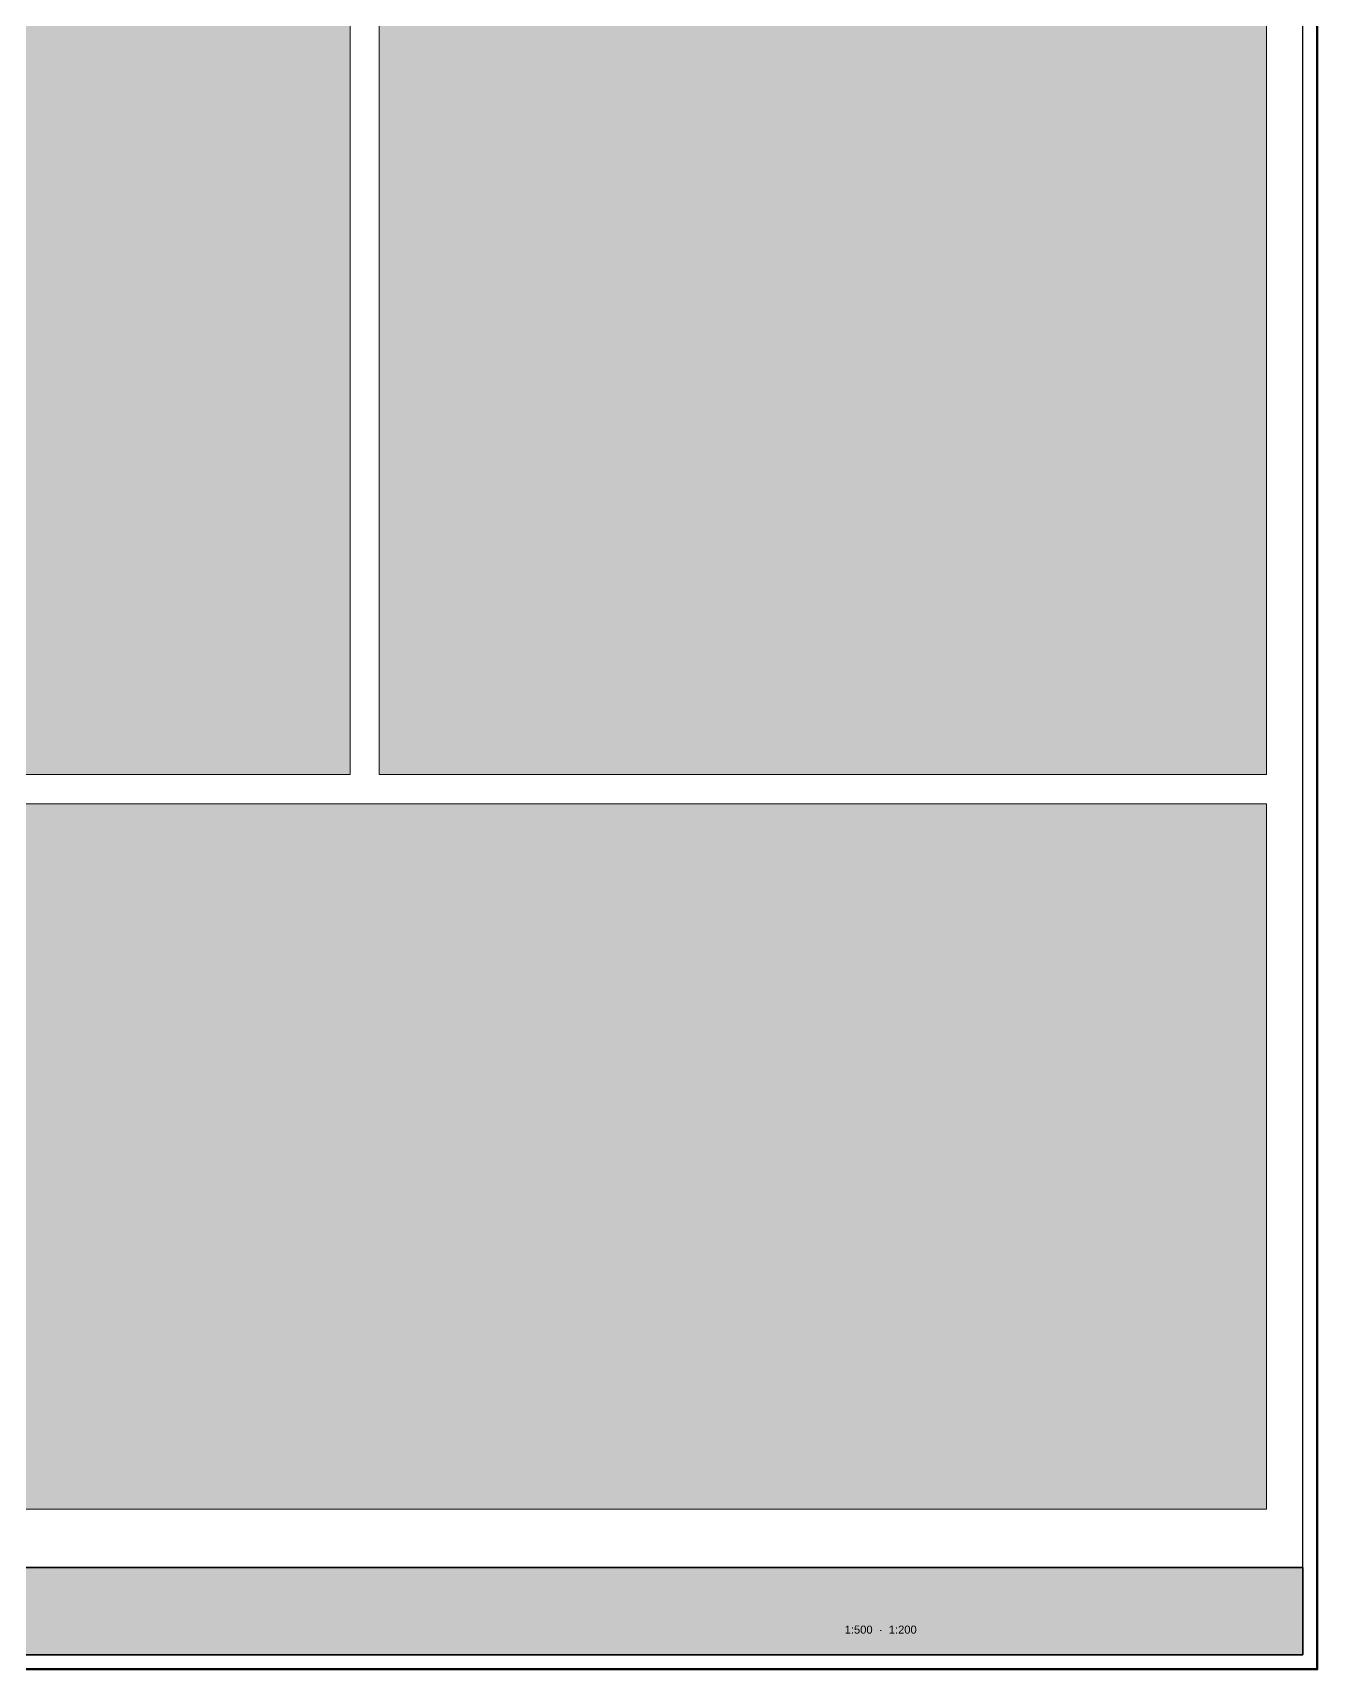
# Model space of a CAD drawing. Header units: millimetres. Extents: x 0 to 4200, y -1100 to 900.
# Drawn here: x 2746.7 to 3100, y 0 to 450 of the extents above; entities that cross this region are included whole.
import ezdxf

# ---------------------------------------------------------------- set-up
doc = ezdxf.new("R2010")
doc.units = ezdxf.units.MM
for name, color, linetype, lineweight, true_color in [('A-HATCH', 7, 'Continuous', 9, 0xb4bac0), ('A-SHEET', 7, 'Continuous', 50, 0x142030), ('A-TITL', 7, 'Continuous', 35, 0x142030)]:
    doc.layers.add(name, color=color, linetype=linetype, lineweight=lineweight, true_color=true_color)
doc.styles.add('ANNO', font='Arial.ttf')

msp = doc.modelspace()

# ---------------------------------------------------------------- hatches: boundary and pattern name
at = {"layer": 'A-HATCH', "true_color": 0xfcfdfe}
h = msp.add_hatch(color=7, dxfattribs=at)
h.dxf.hatch_style = 1
h.paths.add_polyline_path([(2214, 246), (2834, 246), (2834, 838), (2214, 838)])
h = msp.add_hatch(color=7, dxfattribs=at)
h.dxf.hatch_style = 1
h.paths.add_polyline_path([(2842, 246), (3086, 246), (3086, 838), (2842, 838)])
h = msp.add_hatch(color=7, dxfattribs=at)
h.dxf.hatch_style = 1
h.paths.add_polyline_path([(2214, 44), (3086, 44), (3086, 238), (2214, 238)])
at = {"layer": 'A-HATCH', "true_color": 0x142030}
h = msp.add_hatch(color=7, dxfattribs=at)
h.dxf.hatch_style = 1
h.paths.add_polyline_path([(2204, 4), (3096, 4), (3096, 28), (2204, 28)])

# ---------------------------------------------------------------- linework, layer by layer
at = {"layer": 'A-SHEET', "lineweight": 70, "true_color": 0x142030}
msp.add_lwpolyline([(2200, 0), (3100, 0), (3100, 900), (2200, 900)], close=True, dxfattribs=at)
at = {"layer": 'A-SHEET', "lineweight": 25, "true_color": 0x142030}
msp.add_lwpolyline([(2204, 4), (3096, 4), (3096, 896), (2204, 896)], close=True, dxfattribs=at)
at = {"layer": 'A-SHEET', "lineweight": 13, "true_color": 0xb4bac0}
for points in [[(2214, 246), (2834, 246), (2834, 838), (2214, 838)], [(2842, 246), (3086, 246), (3086, 838), (2842, 838)], [(2214, 44), (3086, 44), (3086, 238), (2214, 238)]]:
    msp.add_lwpolyline(points, close=True, dxfattribs=at)
at = {"layer": 'A-TITL'}
msp.add_lwpolyline([(2204, 4), (3096, 4), (3096, 28), (2204, 28)], close=True, dxfattribs=at)

# ---------------------------------------------------------------- texts
at = {"layer": 'A-TITL', "color": 7, "true_color": 0xffffff, "insert": (2970, 12), "char_height": 2.2, "width": 120, "attachment_point": 1, "style": 'ANNO'}
msp.add_mtext('1:500  ·  1:200', dxfattribs=at)

doc.saveas('drawing.dxf')
